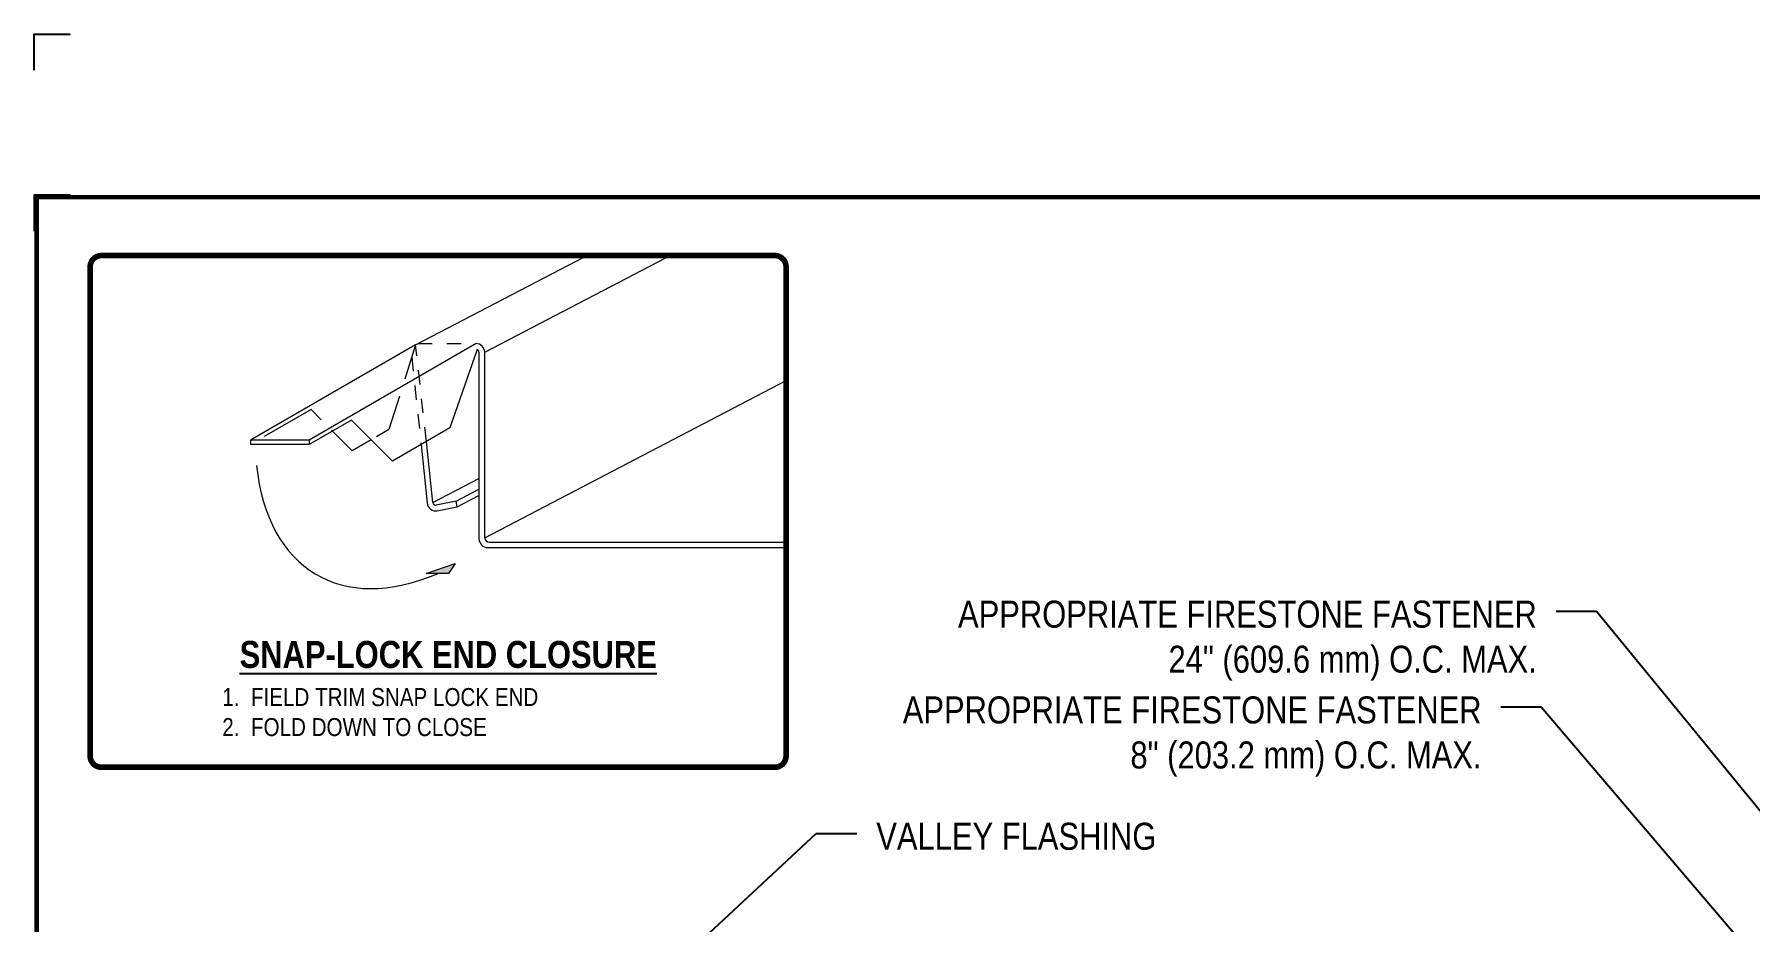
# Model space of a CAD drawing. Header units: inches. Extents: x 0 to 20, y 0 to 16.8.
# Drawn here: x 0 to 11.92, y 10.6 to 16.76 of the extents above; entities that cross this region are included whole.
import ezdxf
from ezdxf.enums import TextEntityAlignment as Align

# ---------------------------------------------------------------- set-up
doc = ezdxf.new("R2010")
doc.units = ezdxf.units.IN
doc.header["$MEASUREMENT"] = 0
doc.linetypes.add('DOT2', pattern=[0.125, 0, -0.125])
doc.linetypes.add('HIDDEN', pattern=[0.375, 0.25, -0.125])
doc.layers.get('0').update_dxf_attribs({"linetype": 'CONTINUOUS'})
doc.layers.get('DEFPOINTS').update_dxf_attribs({"linetype": 'CONTINUOUS'})
for name, color, linetype, lineweight in [('FSBP-ACCESSORY-FIRESTONE', 7, 'CONTINUOUS', 9), ('FSBP-PANEL', 7, 'CONTINUOUS', 9), ('FSBP-TRIMS', 7, 'CONTINUOUS', 9)]:
    doc.layers.add(name, color=color, linetype=linetype, lineweight=lineweight)
for name, color, linetype in [('FSBP-ANNO-NOTE', 7, 'CONTINUOUS'), ('FSBP-TTLB-BORDER', 7, 'CONTINUOUS'), ('FSBP-TTLB-TEXT', 7, 'CONTINUOUS')]:
    doc.layers.add(name, color=color, linetype=linetype)
doc.styles.add('ARIAL', font='arial.ttf')
doc.styles.add('ARIAL_BOLD', font='')
doc.styles.add('FSBP_ARIAL_NAR', font='ARIALN.TTF')
doc.styles.add('TXT', font='simplex.shx')
doc.styles.get('ARIAL_BOLD').set_extended_font_data('Arial Black')
doc.dimstyles.new('STANDARD$7', dxfattribs={"dimscale": 1.5, "dimtxt": 0.2, "dimasz": 0.1, "dimexe": 0.1, "dimexo": 0.125, "dimgap": 0.09, "dimtad": 0, "dimdec": 3, "dimzin": 4, "dimdsep": 46, "dimtxsty": 'TXT', "dimcen": 0.09, "dimadec": 0, "dimazin": 0, "dimtfac": 1, "dimtdec": 3, "dimtofl": 0, "dimtmove": 2, "dimatfit": 3, "dimfxl": 0, "dimtolj": 1, "dimtzin": 4, "dimarcsym": 0})

# ---------------------------------------------------------------- blocks, each defined once
blk = doc.blocks.new('A$C486F1324')
at = {"layer": 'DEFPOINTS', "linetype": 'Continuous', "ltscale": 1.75}
blk.add_lwpolyline([(0, 16.512), (0, 16.762), (0.25, 16.762)], dxfattribs=at)
at = {"layer": 'DEFPOINTS', "color": 1}
blk.add_lwpolyline([(0.25, 15.646), (0, 15.646), (0, 15.396)], dxfattribs=at)
at = {"layer": 'FSBP-TTLB-BORDER', "const_width": 0.0312}
blk.add_lwpolyline([(20.016, 2.631), (20.016, 15.631), (0.016, 15.631), (0.016, 2.631)], dxfattribs=at)
at = {"layer": 'FSBP-TTLB-TEXT'}
for tag, height, style, p in [('MAXIMUM_WARRANTY', 0.188, 'ARIAL_BOLD', (18.055, 2.855)), ('ACCPT_SYSTEMS', 0.219, 'ARIAL', (12.51, 1.506))]:
    blk.add_attdef(tag, text='', height=height, dxfattribs=dict(at, style=style)).set_placement(p, align=Align.MIDDLE_LEFT)
for tag, height, style, p in [('DETAIL_DESCP_LINE_1', 0.219, 'ARIAL_BOLD', (10.347, 2.257)), ('ISSUE_REV_DATE', 0.219, 'ARIAL', (16.856, 1.903)), ('DETAIL_NUMBER', 0.438, 'ARIAL', (18.935, 1.738))]:
    blk.add_attdef(tag, text='', height=height, dxfattribs=dict(at, style=style)).set_placement(p, align=Align.MIDDLE_CENTER)

msp = doc.modelspace()

# ---------------------------------------------------------------- hatches: boundary and pattern name
at = {"layer": 'FSBP-TRIMS'}
msp.add_hatch(color=256, dxfattribs=at).paths.add_polyline_path([(2.878, 13.018), (2.923, 13.087), (2.723, 13.018)])

# ---------------------------------------------------------------- linework, layer by layer
at = {"layer": 'FSBP-ACCESSORY-FIRESTONE'}
for p, q in [((3.089, 14.555), (3.089, 13.261)), ((3.129, 13.267), (3.129, 14.555)), ((2.687, 13.913), (2.729, 13.507)), ((2.769, 13.511), (2.724, 13.934)), ((2.932, 13.521), (2.792, 13.493)), ((2.799, 13.454), (2.939, 13.482)), ((2.939, 13.482), (2.932, 13.521)), ((3.161, 13.236), (5.223, 13.236)), ((3.152, 13.199), (5.223, 13.199))]:
    msp.add_line(p, q, dxfattribs=at)
for centre, radius, start, end in [((3.069, 14.555), 0.06, 0, 90), ((3.069, 14.555), 0.02, 0, 65.9043), ((2.789, 13.513), 0.06, 186, 280), ((2.789, 13.513), 0.02, 186, 280), ((3.152, 13.261), 0.0625, 180, 270), ((3.161, 13.267), 0.0312, 180, 270)]:
    msp.add_arc(centre, radius, start, end, dxfattribs=at)
at = {"layer": 'FSBP-ANNO-NOTE', "const_width": 0.0391}
for points in [[(0.388, 14.946), (0.388, 15.148, -0.414214), (0.467, 15.226)], [(1.54, 11.673), (0.467, 11.673, -0.414214), (0.388, 11.752), (0.388, 15.148)], [(0.467, 15.226), (5.145, 15.226, -0.414214), (5.223, 15.148), (5.223, 14.946)], [(5.223, 15.148), (5.223, 11.752, -0.414214), (5.145, 11.673), (0.467, 11.673)]]:
    msp.add_lwpolyline(points, format="xyb", dxfattribs=at)
msp.add_lwpolyline([(0.467, 15.226), (1.54, 15.226)], dxfattribs=at)
at = {"layer": 'FSBP-PANEL', "linetype": 'DOT2', "ltscale": 0.5}
msp.add_line((2.665, 14.615, -10.098), (3.02, 14.615, -10.098), dxfattribs=at)
at = {"layer": 'FSBP-TRIMS'}
for p, q in [((2.649, 14.607, 2.02), (3.822, 15.218, 0.138)), ((3.129, 14.555, 2.02), (4.388, 15.211)), ((2.649, 14.607), (1.503, 13.945, -1.607)), ((3.069, 14.615, -2.428), (1.909, 13.945, -4.039)), ((3.077, 14.573, -2.02), (2.887, 14.029, -2.02)), ((3.129, 13.267, 2.02), (5.223, 14.358, -1.34)), ((2.204, 14.084, -4.039), (1.909, 13.914, -4.039)), ((2.204, 14.084, -4.039), (2.489, 13.799, -4.039)), ((1.909, 13.945, -4.039), (1.503, 13.945, -4.039)), ((2.093, 13.986, -2.02), (2.208, 13.871, -2.02)), ((2.34, 13.947), (2.208, 13.871, -2.02)), ((2.887, 14.029, -2.02), (2.489, 13.799, -2.02)), ((1.909, 13.914, -4.039), (1.503, 13.914, -4.039)), ((2.769, 13.511, 2.02), (3.089, 13.678, 1.505)), ((2.932, 13.521, 2.02), (3.089, 13.603, 1.768)), ((2.939, 13.482, 2.02), (3.089, 13.56, 1.779)), ((2.723, 13.018, -2.02), (2.923, 13.087, -2.02)), ((2.878, 13.018, -2.02), (2.723, 13.018, -2.02)), ((2.923, 13.087, -2.02), (2.878, 13.018, -2.02))]:
    msp.add_line(p, q, dxfattribs=at)
at = {"layer": 'FSBP-TRIMS', "linetype": 'HIDDEN'}
for p, q in [((2.649, 14.607, 2.02), (2.464, 14.018, 0.263)), ((1.503, 13.945, -4.039), (1.503, 13.914, -4.039)), ((1.909, 13.945, -2.02), (1.909, 13.914, -2.02))]:
    msp.add_line(p, q, dxfattribs=at)
at = {"layer": 'FSBP-TRIMS', "linetype": 'HIDDEN', "ltscale": 0.35}
for p, q in [((2.724, 13.934), (2.649, 14.607)), ((2.622, 14.522), (2.687, 13.913)), ((1.923, 14.156, -2.02), (2.093, 13.986, -2.02)), ((2.464, 14.018), (2.34, 13.947))]:
    msp.add_line(p, q, dxfattribs=at)
at = {"layer": 'FSBP-TRIMS', "linetype": 'HIDDEN', "ltscale": 1.5}
msp.add_line((1.923, 14.156, -2.345), (1.503, 13.914, -4.039), dxfattribs=at)
at = {"layer": 'FSBP-TRIMS'}
msp.add_ellipse((2.989, 14.791, -2.02), major_axis=(1.028, 1.781), ratio=0.57735, start_param=2.468118, end_param=3.796973, dxfattribs=at)

# ---------------------------------------------------------------- block references
msp.add_blockref('A$C486F1324', (0, 0))

# ---------------------------------------------------------------- texts
at = {"layer": 'FSBP-ANNO-NOTE', "style": 'FSBP_ARIAL_NAR'}
for s, insert, char_height, attachment_point in [('APPROPRIATE FIRESTONE FASTENER\\P24" (609.6 mm) O.C. MAX.', (10.439, 12.83), 0.1875, 3), ('{\\fArial Narrow|b1|i0|c0|p34;\\LSNAP-LOCK END CLOSURE}', (2.876, 12.36), 0.1875, 8), ('1.  FIELD TRIM SNAP LOCK END\\P2.  FOLD DOWN TO CLOSE', (1.306, 11.888), 0.125, 7), ('APPROPRIATE FIRESTONE FASTENER\\P8" (203.2 mm) O.C. MAX.', (10.055, 12.165), 0.1875, 3), ('VALLEY FLASHING', (5.85, 11.288), 0.1875, 1)]:
    msp.add_mtext(s, dxfattribs=dict(at, insert=insert, char_height=char_height, attachment_point=attachment_point))

# ---------------------------------------------------------------- leaders
at = {"layer": 'FSBP-ANNO-NOTE', "annotation_type": 0, "has_hookline": 1}
for points, hookline_direction, text_width in [([(15.148, 7.519), (10.854, 12.755), (10.573, 12.755)], 1, 4.019), ([(14.49, 7.378), (10.47, 12.09), (10.189, 12.09)], 1, 4.019), ([(1.573, 7.633), (5.433, 11.213), (5.714, 11.213)], 0, 1.932)]:
    msp.add_leader(points, dimstyle='STANDARD$7', override={"dimasz": 0.1875, "dimtad": 0}, dxfattribs=dict(at, hookline_direction=hookline_direction, text_width=text_width))

doc.saveas('drawing.dxf')
